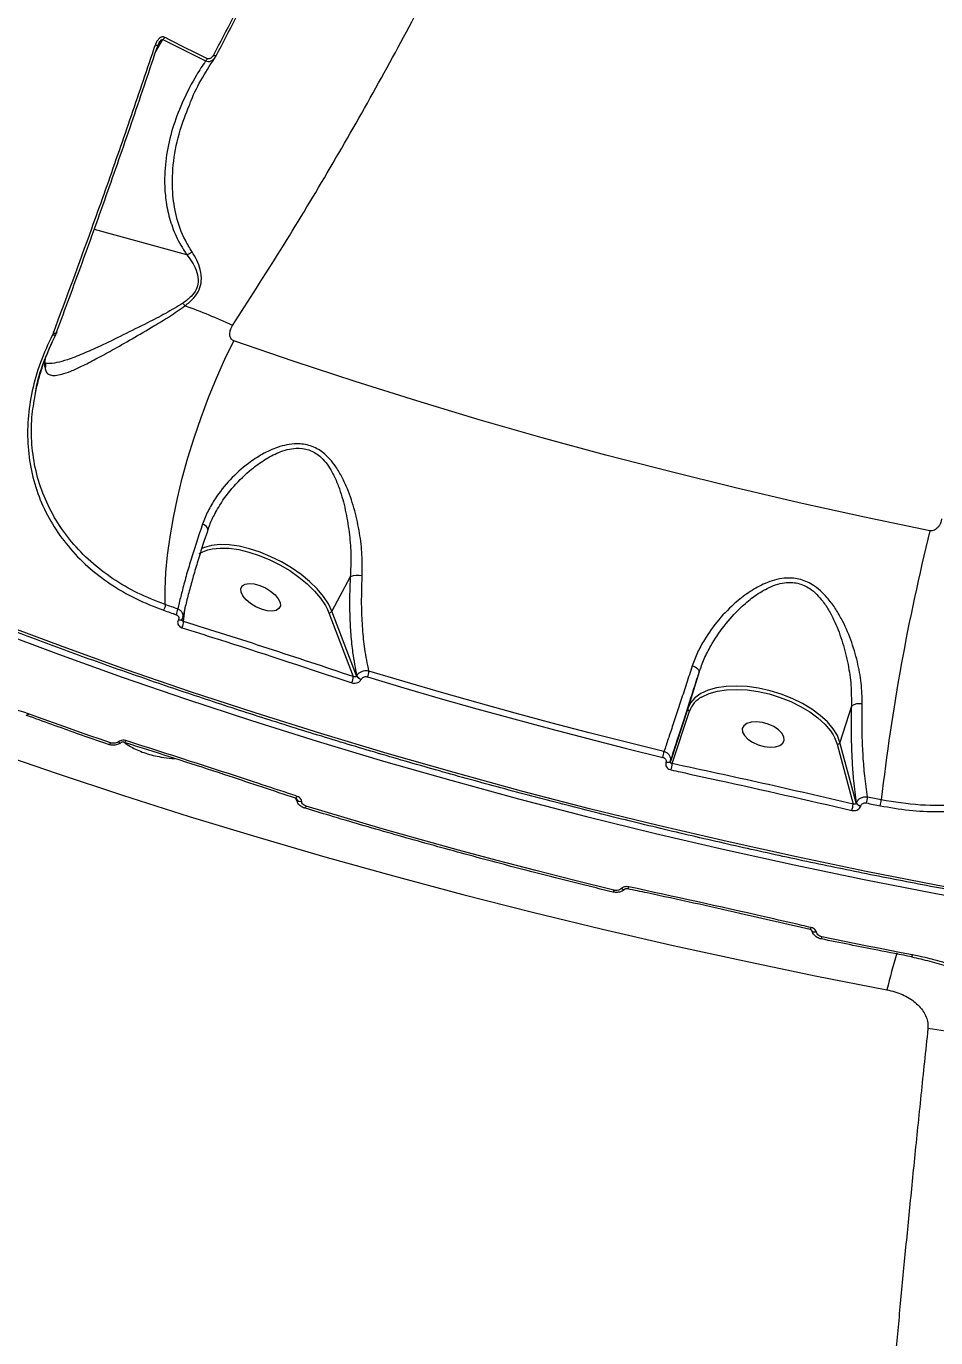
# Model space of a CAD drawing. Header units: millimetres. Extents: x -6901 to 7060, y -7557 to 6158.
# Drawn here: x 3674.2 to 3862.5, y -3925 to -3653.5 of the extents above; entities that cross this region are included whole.
import ezdxf

# ---------------------------------------------------------------- set-up
doc = ezdxf.new("R2010")
doc.units = ezdxf.units.MM
for name, color, linetype in [('DIKOM_ОБЪЕКТ', 7, 'Continuous'), ('DIKOM_РАЗМЕР_ЗОНА', 7, 'Continuous'), ('DIKOM_РАЗМЕР_ОБЪЕКТА', 7, 'Continuous')]:
    doc.layers.add(name, color=color, linetype=linetype)
doc.styles.add('style1', font='arial.ttf', dxfattribs={"width": 0.8})
doc.dimstyles.new('1-50', dxfattribs={"dimtxt": 300, "dimasz": 200, "dimexe": 100, "dimexo": 0, "dimgap": 100, "dimtad": 1, "dimtxsty": 'style1', "dimcen": 200, "dimclrd": 7, "dimclre": 7, "dimclrt": 7, "dimadec": 1, "dimazin": 2, "dimtfac": 1, "dimtmove": 0, "dimatfit": 2, "dimfxl": 0, "dimlwd": 25, "dimlwe": 18, "dimarcsym": 0})

# ---------------------------------------------------------------- blocks, each defined once
blk = doc.blocks.new('*D1')
at = {"layer": 'Defpoints', "color": 0, "transparency": 16777216}
for p in [(-4076.66, -462.32), (4983.51, -3127.59), (4983.51, -6854.07)]:
    blk.add_point(p, dxfattribs=at)
at = {"layer": 'DIKOM_РАЗМЕР_ОБЪЕКТА', "color": 7, "lineweight": 18, "transparency": 16777216}
for p, q in [((-4076.66, -462.32), (-4076.66, -6954.07)), ((4983.51, -3127.59), (4983.51, -6954.07))]:
    blk.add_line(p, q, dxfattribs=at)
at = {"layer": 'DIKOM_РАЗМЕР_ОБЪЕКТА', "color": 7, "lineweight": 25, "transparency": 16777216}
blk.add_line((-3876.66, -6854.07), (4783.51, -6854.07), dxfattribs=at)
at = {"layer": 'DIKOM_РАЗМЕР_ОБЪЕКТА', "color": 7, "transparency": 16777216}
for points in [[(-3876.66, -6820.74), (-3876.66, -6887.4), (-4076.66, -6854.07)], [(4783.51, -6820.74), (4783.51, -6887.4), (4983.51, -6854.07)]]:
    blk.add_solid(points, dxfattribs=at)
at = {"layer": 'DIKOM_РАЗМЕР_ОБЪЕКТА', "color": 7, "transparency": 16777216, "insert": (453.43, -6600.9), "char_height": 300, "attachment_point": 5, "style": 'style1'}
blk.add_mtext('9050', dxfattribs=at)
blk = doc.blocks.new('*D2')
at = {"layer": 'Defpoints', "color": 0, "transparency": 16777216}
for p in [(-1102.73, 4151.17), (-5819.23, -4492.42), (4721.24, -4492.42)]:
    blk.add_point(p, dxfattribs=at)
at = {"layer": 'DIKOM_РАЗМЕР_ОБЪЕКТА', "color": 7, "lineweight": 18, "transparency": 16777216}
for p, q in [((-1102.73, 4151.17), (-5919.23, 4151.17)), ((4721.24, -4492.42), (-5919.23, -4492.42))]:
    blk.add_line(p, q, dxfattribs=at)
at = {"layer": 'DIKOM_РАЗМЕР_ОБЪЕКТА', "color": 7, "lineweight": 25, "transparency": 16777216}
blk.add_line((-5819.23, 3951.17), (-5819.23, -4292.42), dxfattribs=at)
at = {"layer": 'DIKOM_РАЗМЕР_ОБЪЕКТА', "color": 7, "transparency": 16777216}
for points in [[(-5852.56, 3951.17), (-5785.89, 3951.17), (-5819.23, 4151.17)], [(-5852.56, -4292.42), (-5785.89, -4292.42), (-5819.23, -4492.42)]]:
    blk.add_solid(points, dxfattribs=at)
at = {"layer": 'DIKOM_РАЗМЕР_ОБЪЕКТА', "color": 7, "transparency": 16777216, "insert": (-6072.4, -170.63), "char_height": 300, "attachment_point": 5, "rotation": 90, "style": 'style1'}
blk.add_mtext('8650', dxfattribs=at)
blk = doc.blocks.new('*D3')
at = {"layer": 'Defpoints', "color": 0, "transparency": 16777216}
for p in [(-1553.27, 6158.28), (-6450.85, -6312.94), (5659.92, -6312.94)]:
    blk.add_point(p, dxfattribs=at)
at = {"layer": 'DIKOM_РАЗМЕР_ЗОНА', "color": 7, "lineweight": 18, "transparency": 16777216}
for p, q in [((-1553.27, 6158.28), (-6550.85, 6158.28)), ((5659.92, -6312.94), (-6550.85, -6312.94))]:
    blk.add_line(p, q, dxfattribs=at)
at = {"layer": 'DIKOM_РАЗМЕР_ЗОНА', "color": 7, "lineweight": 25, "transparency": 16777216}
blk.add_line((-6450.85, 5958.28), (-6450.85, -6112.94), dxfattribs=at)
at = {"layer": 'DIKOM_РАЗМЕР_ЗОНА', "color": 7, "transparency": 16777216}
for points in [[(-6484.18, 5958.28), (-6417.52, 5958.28), (-6450.85, 6158.28)], [(-6484.18, -6112.94), (-6417.52, -6112.94), (-6450.85, -6312.94)]]:
    blk.add_solid(points, dxfattribs=at)
at = {"layer": 'DIKOM_РАЗМЕР_ЗОНА', "color": 7, "transparency": 16777216, "insert": (-6704.02, -77.33), "char_height": 300, "attachment_point": 5, "rotation": 90, "style": 'style1'}
blk.add_mtext('12500', dxfattribs=at)
blk = doc.blocks.new('*D4')
at = {"layer": 'Defpoints', "color": 0, "transparency": 16777216}
for p in [(-5588.2, -1083.32), (7059.54, -2218.88), (7059.54, -7457.08)]:
    blk.add_point(p, dxfattribs=at)
at = {"layer": 'DIKOM_РАЗМЕР_ЗОНА', "color": 7, "lineweight": 18, "transparency": 16777216}
for p, q in [((-5588.2, -1083.32), (-5588.2, -7557.08)), ((7059.54, -2218.88), (7059.54, -7557.08))]:
    blk.add_line(p, q, dxfattribs=at)
at = {"layer": 'DIKOM_РАЗМЕР_ЗОНА', "color": 7, "lineweight": 25, "transparency": 16777216}
blk.add_line((-5388.2, -7457.08), (6859.54, -7457.08), dxfattribs=at)
at = {"layer": 'DIKOM_РАЗМЕР_ЗОНА', "color": 7, "transparency": 16777216}
for points in [[(-5388.2, -7423.74), (-5388.2, -7490.41), (-5588.2, -7457.08)], [(6859.54, -7423.74), (6859.54, -7490.41), (7059.54, -7457.08)]]:
    blk.add_solid(points, dxfattribs=at)
at = {"layer": 'DIKOM_РАЗМЕР_ЗОНА', "color": 7, "transparency": 16777216, "insert": (735.67, -7203.9), "char_height": 300, "attachment_point": 5, "style": 'style1'}
blk.add_mtext('12650', dxfattribs=at)

msp = doc.modelspace()

# ---------------------------------------------------------------- linework, layer by layer
at = {"layer": 'DIKOM_ОБЪЕКТ', "color": 7, "linetype": 'Continuous', "lineweight": 15}
for p, q in [((3701.032, -3658.656), (3702.478, -3656.222)), ((3702.478, -3656.222), (3711.309, -3660.647)), ((3713.315, -3659.89), (3713.515, -3659.552)), ((3688.275, -3695.476), (3707.403, -3700.694)), ((3679.748, -3717.058), (3679.617, -3717.365)), ((3679.763, -3717.016), (3679.748, -3717.058)), ((3678.025, -3723.899), (3678.097, -3724.348)), ((3676.07, -3729.437), (3675.977, -3729.888)), ((3676.055, -3729.825), (3676.113, -3729.42)), ((3713.254, -3754.408), (3713.396, -3754.155)), ((3711.789, -3757.683), (3711.795, -3757.66)), ((3741.274, -3767.431), (3737.472, -3774.571)), ((3706.734, -3776.656), (3707.114, -3773.688)), ((3705.689, -3776.328), (3705.678, -3776.35)), ((3706.618, -3775.797), (3706.441, -3776.243)), ((3736.536, -3774.18), (3736.826, -3774.857)), ((3736.826, -3774.857), (3741.888, -3788.083)), ((3742.586, -3787.932), (3737.472, -3774.571)), ((3813.502, -3787.135), (3811.15, -3794.672)), ((3742.597, -3787.911), (3742.586, -3787.932)), ((3743.55, -3788.66), (3743.561, -3788.639)), ((3811.15, -3794.672), (3807.534, -3805.651)), ((3807.921, -3806.097), (3811.5, -3795.229)), ((3844.991, -3794.182), (3842.639, -3801.718)), ((3694.471, -3801.707), (3694.461, -3801.704)), ((3842.035, -3802.062), (3845.365, -3814.476)), ((3846.003, -3814.258), (3842.639, -3801.718)), ((3806.611, -3805.839), (3806.604, -3805.862)), ((3807.534, -3805.651), (3807.541, -3805.628)), ((3730.204, -3813.794), (3729.93, -3813.206)), ((3729.941, -3813.253), (3729.93, -3813.25)), ((3730.137, -3813.403), (3730.19, -3813.524)), ((3730.323, -3814.053), (3730.202, -3813.783)), ((3846.01, -3814.236), (3846.003, -3814.258)), ((3846.944, -3814.888), (3846.95, -3814.866))]:
    msp.add_line(p, q, dxfattribs=at)
at = {"layer": 'DIKOM_ОБЪЕКТ', "color": 7, "linetype": 'Continuous', "lineweight": 15, "flags": 128}
for points in [[(3701.501, -3657.345), (3701.485, -3657.372), (3701.438, -3657.4), (3701.366, -3657.416), (3701.269, -3657.421), (3701.151, -3657.415), (3701.016, -3657.398), (3700.867, -3657.369)], [(3713.515, -3659.552), (3713.509, -3659.576), (3713.48, -3659.59), (3713.431, -3659.591), (3713.362, -3659.581), (3713.276, -3659.558), (3713.173, -3659.525), (3713.057, -3659.48), (3712.93, -3659.427)], [(3680.464, -3716.928), (3680.443, -3716.967), (3680.385, -3717.02), (3680.3, -3717.058), (3680.19, -3717.082), (3680.058, -3717.09), (3679.909, -3717.082), (3679.748, -3717.058)], [(3680.473, -3716.902), (3680.45, -3716.942), (3680.392, -3716.992), (3680.308, -3717.027), (3680.199, -3717.048), (3680.069, -3717.053), (3679.922, -3717.042), (3679.763, -3717.016)], [(3680.478, -3716.809), (3680.479, -3716.881), (3680.473, -3716.902)], [(3702.976, -3773.185), (3702.961, -3769.983), (3703.124, -3766.555), (3703.464, -3762.928), (3703.976, -3759.13), (3704.658, -3755.19), (3705.505, -3751.14), (3706.509, -3747.01), (3707.663, -3742.833), (3708.957, -3738.641), (3710.383, -3734.468), (3711.928, -3730.345), (3713.581, -3726.304), (3715.328, -3722.378), (3717.157, -3718.596)], [(3861.262, -3757.909), (3847.679, -3755.078), (3834.168, -3752.092), (3820.735, -3748.954), (3807.391, -3745.664), (3794.143, -3742.225), (3781, -3738.64), (3767.971, -3734.91), (3755.064, -3731.038), (3742.287, -3727.026), (3729.649, -3722.878), (3717.157, -3718.596)], [(3711.795, -3757.66), (3711.801, -3757.542), (3711.754, -3757.377), (3711.646, -3757.2), (3711.482, -3757.019), (3711.266, -3756.84), (3711.005, -3756.667), (3710.709, -3756.507)], [(3900.381, -3837.813), (3891.712, -3836.419), (3877.108, -3833.927), (3862.55, -3831.264), (3848.049, -3828.43), (3833.613, -3825.429), (3819.253, -3822.261), (3804.977, -3818.93), (3790.795, -3815.436), (3776.717, -3811.783), (3762.751, -3807.973), (3748.907, -3804.009), (3735.193, -3799.892), (3721.62, -3795.626), (3708.194, -3791.213), (3694.927, -3786.657), (3681.825, -3781.96), (3668.898, -3777.126), (3656.154, -3772.157), (3643.602, -3767.057), (3631.25, -3761.828)], [(3710.02, -3762.631), (3711.219, -3762.034), (3711.794, -3761.847)], [(3737.472, -3774.571), (3736.748, -3773.06), (3735.721, -3771.511), (3734.415, -3769.956), (3732.857, -3768.431), (3731.082, -3766.969), (3729.128, -3765.601), (3727.038, -3764.357), (3724.858, -3763.266), (3722.636, -3762.35), (3720.419, -3761.629), (3718.258, -3761.121), (3716.198, -3760.834), (3714.286, -3760.777), (3712.562, -3760.949), (3711.065, -3761.348), (3710.437, -3761.617)], [(3711.794, -3761.847), (3712.671, -3761.648), (3714.342, -3761.48), (3716.197, -3761.536), (3718.194, -3761.814), (3720.29, -3762.307), (3722.439, -3763.006), (3724.594, -3763.894), (3726.708, -3764.953), (3728.734, -3766.158), (3730.629, -3767.485), (3732.351, -3768.903), (3733.862, -3770.382), (3735.128, -3771.889), (3736.124, -3773.392), (3736.536, -3774.18)], [(3630.164, -3763.274), (3642.554, -3768.517), (3655.144, -3773.633), (3667.926, -3778.617), (3680.892, -3783.466), (3694.033, -3788.177), (3707.341, -3792.747), (3720.807, -3797.173), (3734.421, -3801.452), (3748.176, -3805.581), (3762.062, -3809.558), (3776.07, -3813.379), (3790.191, -3817.043), (3804.416, -3820.547), (3818.734, -3823.889), (3833.138, -3827.066), (3847.617, -3830.076), (3862.162, -3832.918), (3876.764, -3835.59), (3891.412, -3838.089), (3900.166, -3839.497)], [(3722.897, -3774.157), (3721.734, -3773.648), (3720.651, -3772.98), (3719.735, -3772.206), (3719.06, -3771.39), (3718.681, -3770.597), (3718.629, -3769.892), (3718.907, -3769.332), (3719.494, -3768.961), (3720.342, -3768.811), (3721.382, -3768.893), (3722.53, -3769.201), (3723.692, -3769.71), (3724.776, -3770.378), (3725.692, -3771.152), (3726.367, -3771.968), (3726.745, -3772.761), (3726.798, -3773.466), (3726.519, -3774.026), (3725.932, -3774.397), (3725.084, -3774.547), (3724.044, -3774.464), (3722.897, -3774.157)], [(3705.568, -3774.089), (3705.244, -3773.976), (3704.92, -3773.863), (3704.595, -3773.75), (3704.271, -3773.637), (3703.947, -3773.524), (3703.623, -3773.411), (3703.3, -3773.298), (3702.976, -3773.185)], [(3702.643, -3774.37), (3702.966, -3774.483), (3703.291, -3774.597), (3703.615, -3774.71), (3703.939, -3774.823), (3704.263, -3774.936), (3704.588, -3775.049), (3704.912, -3775.162), (3705.237, -3775.275)], [(3706.448, -3776.268), (3706.447, -3776.269), (3706.399, -3776.332), (3706.325, -3776.38), (3706.228, -3776.41), (3706.111, -3776.422), (3705.978, -3776.416), (3705.832, -3776.392), (3705.678, -3776.35)], [(3706.457, -3776.25), (3706.41, -3776.311), (3706.336, -3776.358), (3706.239, -3776.388), (3706.122, -3776.401), (3705.989, -3776.394), (3705.843, -3776.37), (3705.689, -3776.328)], [(3706.481, -3776.171), (3706.458, -3776.248), (3706.457, -3776.25)], [(3806.209, -3803.611), (3798.454, -3801.697), (3790.729, -3799.734), (3783.038, -3797.722), (3775.38, -3795.662), (3767.759, -3793.554), (3760.175, -3791.398), (3752.63, -3789.196), (3745.126, -3786.947)], [(3813.502, -3787.135), (3813.511, -3786.994), (3813.457, -3786.838), (3813.343, -3786.671), (3813.173, -3786.501), (3812.951, -3786.331), (3812.686, -3786.167), (3812.385, -3786.016), (3812.058, -3785.881)], [(3744.823, -3788.142), (3752.333, -3790.392), (3759.883, -3792.596), (3767.472, -3794.753), (3775.099, -3796.863), (3782.762, -3798.925), (3790.459, -3800.938), (3798.189, -3802.903), (3805.95, -3804.818)], [(3842.639, -3801.718), (3842.095, -3800.31), (3841.218, -3798.889), (3840.028, -3797.484), (3838.55, -3796.127), (3836.817, -3794.847), (3834.866, -3793.672), (3832.74, -3792.628), (3830.487, -3791.738), (3828.154, -3791.02), (3825.794, -3790.492), (3823.457, -3790.165), (3821.195, -3790.044), (3819.057, -3790.134), (3817.091, -3790.433), (3815.339, -3790.933), (3813.839, -3791.624), (3812.624, -3792.491), (3811.721, -3793.514), (3811.15, -3794.672)], [(3814.001, -3792.336), (3814.107, -3792.274), (3815.561, -3791.604), (3817.261, -3791.119), (3819.167, -3790.829), (3821.24, -3790.742), (3823.434, -3790.859), (3825.7, -3791.176), (3827.989, -3791.689), (3830.25, -3792.384), (3832.436, -3793.247), (3834.497, -3794.26), (3836.389, -3795.399), (3838.069, -3796.64), (3839.503, -3797.956), (3840.657, -3799.319), (3841.221, -3800.173)], [(3674.656, -3795.776), (3674.566, -3795.904), (3674.475, -3796.004), (3674.387, -3796.074), (3674.306, -3796.112), (3674.234, -3796.115), (3674.219, -3796.11)], [(3691.661, -3801.814), (3689.52, -3801.072), (3687.384, -3800.326), (3685.252, -3799.577), (3683.124, -3798.824), (3681.001, -3798.067), (3678.881, -3797.307), (3676.767, -3796.543), (3674.656, -3795.776)], [(3826.935, -3802.539), (3828.153, -3802.68), (3829.257, -3802.609), (3830.159, -3802.331), (3830.784, -3801.869), (3831.083, -3801.261), (3831.031, -3800.556), (3830.632, -3799.811), (3829.919, -3799.086), (3828.949, -3798.44), (3827.801, -3797.926), (3826.569, -3797.584), (3825.351, -3797.443), (3824.246, -3797.515), (3823.345, -3797.793), (3822.72, -3798.254), (3822.421, -3798.862), (3822.473, -3799.567), (3822.872, -3800.313), (3823.585, -3801.037), (3824.555, -3801.683), (3825.703, -3802.198), (3826.935, -3802.539)], [(3653.471, -3798.659), (3666.865, -3803.451), (3680.414, -3808.111), (3694.111, -3812.637), (3707.949, -3817.026), (3721.919, -3821.276), (3736.014, -3825.385), (3750.226, -3829.35), (3764.548, -3833.17), (3778.972, -3836.841), (3793.489, -3840.362), (3808.093, -3843.732), (3822.773, -3846.948), (3837.524, -3850.008), (3852.336, -3852.912)], [(3841.221, -3800.173), (3841.507, -3800.697), (3842.035, -3802.062)], [(3691.661, -3801.814), (3691.575, -3801.944), (3691.49, -3802.046), (3691.408, -3802.118), (3691.332, -3802.157), (3691.265, -3802.162), (3691.251, -3802.158)], [(3693.275, -3801.589), (3693.386, -3801.684), (3693.49, -3801.757), (3693.586, -3801.805), (3693.668, -3801.827), (3693.736, -3801.822), (3693.767, -3801.808)], [(3694.847, -3801.349), (3694.767, -3801.481), (3694.687, -3801.586), (3694.609, -3801.66), (3694.537, -3801.701), (3694.474, -3801.708), (3694.471, -3801.707)], [(3807.534, -3805.651), (3807.494, -3805.726), (3807.425, -3805.791), (3807.332, -3805.842), (3807.216, -3805.878), (3807.081, -3805.899), (3806.931, -3805.903), (3806.77, -3805.891), (3806.604, -3805.862)], [(3807.541, -3805.628), (3807.501, -3805.704), (3807.432, -3805.768), (3807.339, -3805.82), (3807.223, -3805.856), (3807.088, -3805.877), (3806.938, -3805.881), (3806.777, -3805.868), (3806.611, -3805.839)], [(3730.305, -3812.891), (3730.225, -3813.023), (3730.146, -3813.129), (3730.071, -3813.204), (3730.003, -3813.246), (3729.944, -3813.254), (3729.941, -3813.253)], [(3730.081, -3813.277), (3730.119, -3813.54), (3730.202, -3813.783)], [(3848.115, -3814.253), (3848.469, -3814.326), (3848.824, -3814.398), (3849.179, -3814.471), (3849.534, -3814.543), (3849.889, -3814.615), (3850.244, -3814.687), (3850.6, -3814.759), (3850.955, -3814.831)], [(3851.181, -3813.617), (3850.827, -3813.545), (3850.472, -3813.473), (3850.117, -3813.401), (3849.762, -3813.329), (3849.407, -3813.257), (3849.053, -3813.184), (3848.698, -3813.112), (3848.343, -3813.039)], [(3732.151, -3814.937), (3732.078, -3815.07), (3732.005, -3815.177), (3731.936, -3815.253), (3731.873, -3815.296), (3731.818, -3815.305), (3731.811, -3815.303)], [(3795.831, -3832.31), (3787.747, -3830.312), (3779.695, -3828.264), (3771.677, -3826.166), (3763.695, -3824.018), (3755.749, -3821.821), (3747.842, -3819.574), (3739.976, -3817.28), (3732.151, -3814.937)], [(3795.831, -3832.31), (3795.777, -3832.448), (3795.724, -3832.56), (3795.675, -3832.642), (3795.632, -3832.691), (3795.596, -3832.704), (3795.593, -3832.704)], [(3797.394, -3831.965), (3797.518, -3832.05), (3797.639, -3832.115), (3797.752, -3832.161), (3797.855, -3832.184), (3797.945, -3832.185), (3798.019, -3832.163), (3798.063, -3832.132)], [(3798.704, -3832.012), (3798.702, -3832.012), (3798.699, -3832.011)], [(3836.481, -3840.448), (3836.48, -3840.448), (3836.478, -3840.448)], [(3837.77, -3841.009), (3837.596, -3841.026), (3837.429, -3841.024), (3837.273, -3841.004), (3837.135, -3840.966), (3837.017, -3840.911), (3836.925, -3840.841), (3836.861, -3840.758), (3836.827, -3840.665)], [(3857.659, -3845.701), (3855.31, -3845.252), (3852.963, -3844.798), (3850.617, -3844.34), (3848.272, -3843.878), (3845.929, -3843.411), (3843.588, -3842.94), (3841.248, -3842.465), (3838.91, -3841.986)]]:
    msp.add_lwpolyline(points, dxfattribs=at)
at = {"layer": 'DIKOM_ОБЪЕКТ', "color": 7, "linetype": 'Continuous', "lineweight": 15}
for centre, radius, start, end in [((3701.449, -3654.943), 1.642, 308.80626, 330.18093), ((3710.225, -3659.376), 1.67, 310.47073, 331.2646), ((3796.92, -3643.402), 112.667, 216.7307, 217.09951), ((3669.045, -3817.889), 113.105, 64.96027, 70.36165), ((3676.344, -3723.274), 1.793, 339.62089, 7.61352), ((4286.918, -3863.695), 438.605, 166.04329, 173.44384), ((3742.819, -3771.437), 4.294, 77.61632, 111.08662), ((3703.005, -3774.011), 2.565, 330.49814, 358.26951), ((3704.262, -3776.791), 2.476, 331.56427, 3.1195), ((3736.948, -3774.261), 0.609, 258.40156, 329.30349), ((3741.946, -3786.776), 3.185, 334.61159, 356.92891), ((3739.185, -3788.095), 2.703, 331.48886, 0.26603), ((3743.99, -3787.075), 1.645, 211.39913, 254.49481), ((3744.001, -3787.053), 1.645, 211.40438, 254.48956), ((3816.582, -3797.095), 5.414, 118.4728, 159.84149), ((3811.609, -3794.772), 0.47, 167.63669, 256.57651), ((3846.68, -3796.93), 3.226, 79.97843, 121.56282), ((3801.171, -3803.161), 5.058, 340.87273, 354.89293), ((3842.121, -3801.51), 0.558, 261.10699, 338.19273), ((3802.763, -3805.877), 5.162, 342.53911, 357.55753), ((3731.008, -3812.894), 1.032, 217.58332, 280.9611), ((3838.936, -3813.858), 6.459, 342.53344, 354.51282), ((3847.108, -3813.627), 1.272, 209.76022, 262.5918), ((3847.114, -3813.605), 1.271, 209.73694, 262.61508), ((3839.876, -3812.072), 8.522, 345.17221, 353.48524), ((3842.334, -3812.593), 8.906, 345.4466, 353.39968), ((3798.253, -3831.527), 0.662, 312.86013, 352.98737), ((3835.906, -3839.926), 0.777, 317.75866, 351.52162), ((3838.175, -3841.921), 0.738, 320.03573, 354.97104), ((3999.85, -3889.683), 152.028, 163.05486, 166.00311), ((3856.563, -3845.565), 1.105, 330.0379, 352.89497), ((3854.122, -3918.991), 58.422, 68.85425, 83.40706)]:
    msp.add_arc(centre, radius, start, end, dxfattribs=at)
for points, knots in [([(3716.917, -3715.414), (3720.24, -3710.244), (3726.886, -3699.903), (3736.575, -3683.811), (3746.031, -3667.322), (3755.53, -3649.84), (3764.98, -3631.426), (3774.3, -3612.101), (3783.238, -3592.337), (3791.737, -3572.184), (3799.753, -3551.702), (3807.023, -3531.556), (3813.555, -3511.817), (3819.372, -3492.539), (3824.635, -3473.19), (3829.297, -3453.835), (3833.325, -3434.542), (3836.698, -3415.328), (3839.369, -3396.277), (3841.314, -3377.376), (3842.479, -3358.926), (3842.847, -3341.362), (3842.467, -3324.789), (3841.403, -3309.21), (3839.64, -3294.177), (3837.159, -3279.766), (3833.957, -3266.041), (3830.133, -3253.379), (3825.736, -3241.777), (3820.818, -3231.22), (3815.291, -3221.438), (3809.095, -3212.604), (3804.219, -3206.538), (3801.269, -3203.768), (3800.77, -3203.299)], [0, 0, 0, 0, 0.02906, 0.0581197, 0.0874691, 0.1168182, 0.149263, 0.1817327, 0.214177, 0.2475781, 0.2810064, 0.3144066, 0.3458309, 0.3772784, 0.4087021, 0.4410328, 0.4733895, 0.5057198, 0.5392198, 0.5727198, 0.6067006, 0.6406819, 0.6725974, 0.7045382, 0.7364541, 0.7693002, 0.8021729, 0.8350193, 0.8663578, 0.897719, 0.9290577, 0.9612415, 0.9934497, 1, 1, 1, 1]), ([(3743.459, -3596.377), (3741.079, -3601.715), (3736.319, -3612.392), (3728.801, -3628.24), (3721.037, -3643.961), (3715.632, -3654.272), (3712.93, -3659.427)], [0, 0, 0, 0, 0.2491203, 0.498243, 0.7491215, 1, 1, 1, 1]), ([(3713.515, -3659.552), (3716.195, -3654.441), (3721.554, -3644.219), (3729.293, -3628.563), (3736.821, -3612.706), (3741.609, -3601.971), (3744.003, -3596.604)], [0, 0, 0, 0, 0.2491219, 0.4982444, 0.749122, 1, 1, 1, 1]), ([(3702.873, -3655.759), (3702.782, -3655.723), (3702.597, -3655.651), (3702.285, -3655.678), (3701.939, -3655.817), (3701.522, -3656.15), (3701.129, -3656.694), (3700.953, -3657.149), (3700.867, -3657.369)], [0, 0, 0, 0, 0.1098696, 0.2200508, 0.3257496, 0.4925493, 0.7537514, 1, 1, 1, 1]), ([(3701.743, -3656.824), (3701.726, -3656.849), (3701.613, -3657.012), (3701.561, -3657.196), (3701.517, -3657.352)], [0, 0, 0, 0, 0.1571084, 1, 1, 1, 1]), ([(3701.739, -3656.824), (3701.814, -3656.702), (3701.932, -3656.509), (3702.123, -3656.296), (3702.256, -3656.201), (3702.334, -3656.173), (3702.372, -3656.169), (3702.407, -3656.174), (3702.444, -3656.187), (3702.465, -3656.209), (3702.478, -3656.222)], [0, 0, 0, 0, 0.4265199, 0.6790643, 0.8006976, 0.8428348, 0.8853194, 0.8972669, 0.9390005, 1, 1, 1, 1]), ([(3711.69, -3660.179), (3711.147, -3659.913), (3708.432, -3658.581), (3705.497, -3657.105), (3703.118, -3655.885), (3702.873, -3655.759)], [0, 0, 0, 0, 0.1831689, 0.9158907, 1, 1, 1, 1]), ([(3700.867, -3657.369), (3700.662, -3657.982), (3699.637, -3661.049), (3696.957, -3668.994), (3692.784, -3681.1), (3686.799, -3698.029), (3682.419, -3709.849), (3679.763, -3717.016)], [0, 0, 0, 0, 0.0299896, 0.1499527, 0.39007, 0.63019, 1, 1, 1, 1]), ([(3680.478, -3716.809), (3682.263, -3712), (3685.833, -3702.383), (3691.119, -3687.602), (3696.353, -3672.593), (3699.78, -3662.389), (3701.494, -3657.288)], [0, 0, 0, 0, 0.2492703, 0.4985403, 0.7492714, 1, 1, 1, 1]), ([(3707.931, -3669.914), (3708.064, -3669.543), (3708.771, -3667.565), (3710.618, -3664.094), (3712.55, -3661.066), (3713.515, -3659.552)], [0, 0, 0, 0, 0.103325, 0.5516568, 1, 1, 1, 1]), ([(3711.309, -3660.647), (3711.484, -3660.694), (3711.834, -3660.79), (3712.382, -3660.684), (3712.881, -3660.397), (3713.19, -3660.103), (3713.307, -3659.904), (3713.315, -3659.89)], [0, 0, 0, 0, 0.2354744, 0.4708245, 0.7110143, 0.9793696, 1, 1, 1, 1]), ([(3712.93, -3659.427), (3712.841, -3659.574), (3712.684, -3659.833), (3712.382, -3660.099), (3712.114, -3660.221), (3711.881, -3660.249), (3711.753, -3660.202), (3711.69, -3660.179)], [0, 0, 0, 0, 0.31963, 0.561857, 0.7279044, 0.8640027, 1, 1, 1, 1]), ([(3711.309, -3660.647), (3710.678, -3661.615), (3708.966, -3664.245), (3706.657, -3668.676), (3704.585, -3673.96), (3703.244, -3679.374), (3702.777, -3684.085), (3702.904, -3688.229), (3703.422, -3691.788), (3704.538, -3695.535), (3705.947, -3698.513), (3707.074, -3700.202), (3707.403, -3700.694)], [0, 0, 0, 0, 0.0783355, 0.2125922, 0.3472668, 0.4817943, 0.6158492, 0.6916672, 0.7820721, 0.8726196, 0.962814, 1, 1, 1, 1]), ([(3708.526, -3700.162), (3708.042, -3699.369), (3706.582, -3696.974), (3705.141, -3692.822), (3704.315, -3687.313), (3704.556, -3681.335), (3705.767, -3675.345), (3707.259, -3671.6), (3707.931, -3669.914)], [0, 0, 0, 0, 0.0802997, 0.242656, 0.405269, 0.6157195, 0.8269112, 1, 1, 1, 1]), ([(3707.058, -3711.363), (3707.707, -3710.824), (3708.889, -3709.845), (3710.081, -3708.019), (3710.597, -3705.946), (3710.312, -3703.846), (3709.544, -3701.844), (3708.867, -3700.726), (3708.526, -3700.162)], [0, 0, 0, 0, 0.1672687, 0.3043127, 0.4416681, 0.6370314, 0.8167236, 1, 1, 1, 1]), ([(3707.412, -3700.695), (3707.607, -3700.64), (3707.964, -3700.539), (3708.331, -3700.313), (3708.498, -3700.184), (3708.526, -3700.162)], [0, 0, 0, 0, 0.4994501, 0.9155739, 1, 1, 1, 1]), ([(3707.412, -3700.695), (3707.413, -3700.696), (3707.498, -3700.805), (3707.968, -3701.409), (3708.761, -3702.576), (3709.582, -3704.36), (3709.915, -3706.22), (3709.458, -3708.009), (3708.322, -3709.559), (3707.229, -3710.346), (3706.622, -3710.783)], [0, 0, 0, 0, 0.0002706, 0.0414559, 0.2243043, 0.4065715, 0.5849883, 0.7124863, 0.8404547, 1, 1, 1, 1]), ([(3707.403, -3700.694), (3707.405, -3700.695), (3707.407, -3700.695), (3707.41, -3700.695), (3707.412, -3700.695), (3707.412, -3700.695)], [0, 0, 0, 0, 0.4558731, 0.8299043, 1, 1, 1, 1]), ([(3678.097, -3724.348), (3678.199, -3724.651), (3678.407, -3725.265), (3679.14, -3725.693), (3680.173, -3725.79), (3681.583, -3725.529), (3683.396, -3724.897), (3685.747, -3723.839), (3688.585, -3722.378), (3692.078, -3720.452), (3696.11, -3718.154), (3700.151, -3715.794), (3703.879, -3713.573), (3705.992, -3712.104), (3707.058, -3711.363)], [0, 0, 0, 0, 0.0637977, 0.1293411, 0.1956952, 0.2634264, 0.3422605, 0.4227081, 0.5170787, 0.6134048, 0.7253998, 0.8399985, 0.9193201, 1, 1, 1, 1]), ([(3706.622, -3710.783), (3705.427, -3711.507), (3703.006, -3712.973), (3698.803, -3715.108), (3694.2, -3717.414), (3689.715, -3719.579), (3685.849, -3721.323), (3682.869, -3722.493), (3680.499, -3723.158), (3678.98, -3723.386), (3678.339, -3723.227), (3678.146, -3723.18)], [0, 0, 0, 0, 0.1041079, 0.2107253, 0.3591443, 0.5113782, 0.633967, 0.7595006, 0.8570574, 0.9570025, 1, 1, 1, 1]), ([(3680.501, -3716.815), (3680.473, -3716.905), (3680.415, -3717.088), (3680.312, -3717.256), (3680.259, -3717.341)], [0, 0, 0, 0, 0.4883663, 1, 1, 1, 1]), ([(3680.473, -3716.902), (3680.471, -3716.908), (3680.468, -3716.916), (3680.465, -3716.924), (3680.464, -3716.927)], [0, 0, 0, 0, 0.7147983, 1, 1, 1, 1]), ([(3717.157, -3718.596), (3717.07, -3718.556), (3716.889, -3718.474), (3716.622, -3718.201), (3716.416, -3717.79), (3716.3, -3717.09), (3716.416, -3716.453), (3716.661, -3715.842), (3716.815, -3715.585), (3716.917, -3715.414)], [0, 0, 0, 0, 0.0767703, 0.1605264, 0.3173987, 0.4661513, 0.7624904, 0.8428427, 1, 1, 1, 1]), ([(3679.617, -3717.365), (3678.736, -3719.268), (3676.976, -3723.074), (3675.328, -3728.934), (3674.454, -3734.788), (3674.442, -3740.566), (3675.284, -3746.176), (3676.975, -3751.535), (3679.488, -3756.566), (3682.791, -3761.2), (3686.822, -3765.365), (3691.52, -3768.989), (3696.776, -3772.082), (3700.686, -3773.607), (3702.643, -3774.37)], [0, 0, 0, 0, 0.0836186, 0.1671658, 0.2504179, 0.3338528, 0.4173036, 0.5004882, 0.5837392, 0.6671392, 0.7504573, 0.8333962, 0.9166282, 1, 1, 1, 1]), ([(3680.219, -3717.411), (3679.541, -3718.852), (3678.31, -3721.466), (3677.116, -3725.033), (3676.429, -3727.616), (3676.162, -3728.97), (3676.07, -3729.437)], [0, 0, 0, 0, 0.3621287, 0.6569436, 0.88162, 1, 1, 1, 1]), ([(3676.113, -3729.42), (3676.148, -3729.17), (3676.448, -3727.008), (3677.752, -3722.913), (3679.447, -3719.18), (3680.295, -3717.311)], [0, 0, 0, 0, 0.0613939, 0.5301213, 1, 1, 1, 1]), ([(3680.295, -3717.311), (3680.282, -3717.344), (3680.254, -3717.412), (3680.102, -3717.452), (3679.885, -3717.441), (3679.705, -3717.39), (3679.617, -3717.365)], [0, 0, 0, 0, 0.2437439, 0.5000146, 0.7563711, 1, 1, 1, 1]), ([(3678.194, -3722.02), (3678.133, -3722.289), (3677.974, -3722.987), (3678.006, -3723.551), (3678.025, -3723.899)], [0, 0, 0, 0, 0.3839229, 1, 1, 1, 1]), ([(3678.138, -3723.334), (3678.167, -3723.439), (3678.25, -3723.734), (3678.187, -3724.087), (3678.109, -3724.312), (3678.097, -3724.348)], [0, 0, 0, 0, 0.3152078, 0.8898232, 1, 1, 1, 1]), ([(3678.132, -3723.059), (3678.135, -3723.125), (3678.141, -3723.225), (3678.176, -3723.342), (3678.188, -3723.381)], [0, 0, 0, 0, 0.6572077, 1, 1, 1, 1]), ([(3702.976, -3773.185), (3701.052, -3772.434), (3697.216, -3770.938), (3692.055, -3767.906), (3687.438, -3764.352), (3683.481, -3760.273), (3680.231, -3755.732), (3677.758, -3750.805), (3676.083, -3745.555), (3675.265, -3740.056), (3675.2, -3734.781), (3675.793, -3731.343), (3676.055, -3729.825)], [0, 0, 0, 0, 0.1024289, 0.2042422, 0.3060842, 0.4085131, 0.5101486, 0.6125287, 0.7145079, 0.8163201, 0.9188857, 1, 1, 1, 1]), ([(3743.74, -3767.243), (3743.76, -3765.793), (3743.8, -3762.892), (3743.235, -3758.323), (3742.267, -3753.724), (3740.999, -3749.867), (3739.641, -3746.851), (3738.428, -3744.78), (3737.089, -3743.048), (3735.417, -3741.457), (3733.103, -3740.166), (3730.464, -3739.795), (3728.156, -3740.06), (3725.756, -3740.726), (3723.041, -3741.985), (3719.69, -3744.21), (3716.3, -3747.253), (3713.603, -3750.675), (3711.767, -3753.796), (3711.061, -3755.603), (3710.709, -3756.507)], [0, 0, 0, 0, 0.0727743, 0.145623, 0.2220843, 0.2985167, 0.3409237, 0.3832901, 0.4164815, 0.44961, 0.4986431, 0.5477884, 0.5808444, 0.6139644, 0.671082, 0.7283157, 0.8132009, 0.8980736, 0.9490452, 1, 1, 1, 1]), ([(3713.396, -3754.155), (3713.678, -3753.634), (3714.721, -3751.705), (3717.132, -3748.604), (3720.294, -3745.485), (3723.461, -3743.163), (3725.974, -3741.814), (3728.215, -3741.059), (3730.321, -3740.71), (3732.743, -3740.99), (3734.8, -3742.216), (3736.237, -3743.742), (3737.373, -3745.423), (3738.375, -3747.448), (3739.473, -3750.391), (3740.447, -3754.174), (3741.142, -3758.655), (3741.479, -3763.14), (3741.343, -3765.99), (3741.274, -3767.431)], [0, 0, 0, 0, 0.0339721, 0.1259075, 0.2202565, 0.2812761, 0.3434816, 0.377575, 0.412508, 0.4624222, 0.5122618, 0.5463967, 0.5815262, 0.6267559, 0.6726445, 0.7554476, 0.8400664, 0.9191192, 1, 1, 1, 1]), ([(3713.377, -3754.146), (3713.277, -3754.312), (3712.712, -3755.249), (3712.177, -3756.44), (3711.87, -3757.483), (3711.81, -3757.688)], [0, 0, 0, 0, 0.1470683, 0.8323277, 1, 1, 1, 1]), ([(3710.709, -3756.507), (3710.299, -3757.712), (3709.48, -3760.124), (3708.38, -3763.602), (3707.384, -3766.952), (3706.539, -3770.041), (3705.951, -3772.395), (3705.664, -3773.666), (3705.568, -3774.089)], [0, 0, 0, 0, 0.1827929, 0.3655914, 0.55374, 0.7419001, 0.9141894, 1, 1, 1, 1]), ([(3711.812, -3757.666), (3711.557, -3758.421), (3710.905, -3760.343), (3709.965, -3763.309), (3708.987, -3766.555), (3708.117, -3769.651), (3707.372, -3772.55), (3706.882, -3774.586), (3706.682, -3775.579), (3706.648, -3775.747)], [0, 0, 0, 0, 0.1102217, 0.2804524, 0.4515185, 0.6230364, 0.7944512, 0.9652318, 1, 1, 1, 1]), ([(3863.661, -3755.448), (3863.621, -3755.682), (3863.538, -3756.169), (3863.237, -3756.795), (3862.851, -3757.288), (3862.424, -3757.644), (3861.989, -3757.858), (3861.583, -3757.946), (3861.365, -3757.921), (3861.262, -3757.909)], [0, 0, 0, 0, 0.194401, 0.4037137, 0.5538855, 0.6910168, 0.8350723, 0.9219197, 1, 1, 1, 1]), ([(3900.323, -3838.278), (3895.937, -3837.575), (3887.094, -3836.158), (3873.835, -3833.844), (3860.545, -3831.387), (3847.304, -3828.785), (3834.117, -3826.045), (3820.993, -3823.165), (3807.938, -3820.149), (3794.959, -3816.997), (3782.064, -3813.712), (3769.259, -3810.296), (3756.552, -3806.749), (3743.949, -3803.075), (3731.457, -3799.274), (3719.084, -3795.349), (3706.834, -3791.303), (3694.717, -3787.137), (3682.737, -3782.854), (3670.902, -3778.456), (3659.217, -3773.945), (3647.691, -3769.323), (3638.201, -3765.379), (3632.577, -3762.964), (3630.692, -3762.155)], [0, 0, 0, 0, 0.0458083, 0.0923424, 0.138877, 0.1854115, 0.2319459, 0.2784809, 0.3250161, 0.3715515, 0.4180868, 0.4646226, 0.5111587, 0.5576951, 0.6042323, 0.6507693, 0.6973072, 0.7438458, 0.7903843, 0.8369238, 0.8834641, 0.930005, 0.9765463, 1, 1, 1, 1]), ([(3741.274, -3767.431), (3741.214, -3768.804), (3741.095, -3771.549), (3741.135, -3775.553), (3741.345, -3779.437), (3741.776, -3783.657), (3742.296, -3786.35), (3742.597, -3787.911)], [0, 0, 0, 0, 0.1825613, 0.3651182, 0.553032, 0.7409452, 1, 1, 1, 1]), ([(3745.126, -3786.947), (3744.827, -3785.451), (3744.276, -3782.697), (3743.817, -3778.235), (3743.553, -3773.23), (3743.671, -3769.448), (3743.74, -3767.243)], [0, 0, 0, 0, 0.2580765, 0.4750048, 0.6940729, 1, 1, 1, 1]), ([(3847.241, -3793.754), (3847.209, -3792.316), (3847.144, -3789.439), (3846.293, -3784.952), (3844.96, -3780.463), (3843.319, -3776.731), (3841.631, -3773.843), (3840.172, -3771.881), (3838.609, -3770.269), (3836.716, -3768.825), (3834.19, -3767.736), (3831.434, -3767.592), (3829.086, -3768.056), (3826.682, -3768.926), (3824.003, -3770.414), (3820.735, -3772.917), (3817.451, -3776.233), (3814.849, -3779.859), (3813.078, -3783.109), (3812.398, -3784.957), (3812.058, -3785.881)], [0, 0, 0, 0, 0.0727751, 0.1456229, 0.2220837, 0.2985144, 0.3409257, 0.3832913, 0.4164822, 0.44961, 0.4986431, 0.547789, 0.5808454, 0.6139662, 0.6710828, 0.7283193, 0.8132043, 0.8980758, 0.9490468, 1, 1, 1, 1]), ([(3813.502, -3787.135), (3813.828, -3786.223), (3814.485, -3784.388), (3816.149, -3781.164), (3818.586, -3777.52), (3821.611, -3774.15), (3824.647, -3771.563), (3827.09, -3770.001), (3829.309, -3769.053), (3831.432, -3768.522), (3833.951, -3768.593), (3836.209, -3769.64), (3837.862, -3771.041), (3839.22, -3772.621), (3840.472, -3774.556), (3841.906, -3777.396), (3843.269, -3781.082), (3844.35, -3785.482), (3845.002, -3789.91), (3844.995, -3792.747), (3844.991, -3794.182)], [0, 0, 0, 0, 0.0515542, 0.1037784, 0.1890728, 0.2766037, 0.3332111, 0.3909218, 0.4225517, 0.4549596, 0.5012676, 0.5475048, 0.5791746, 0.6117651, 0.6537254, 0.6962984, 0.773118, 0.8516206, 0.9249635, 1, 1, 1, 1]), ([(3702.976, -3773.185), (3702.973, -3773.27), (3702.969, -3773.442), (3702.897, -3773.761), (3702.787, -3774.088), (3702.691, -3774.276), (3702.643, -3774.37)], [0, 0, 0, 0, 0.2500288, 0.4999748, 0.7500057, 1, 1, 1, 1]), ([(3705.237, -3775.275), (3705.239, -3775.275), (3705.337, -3775.311), (3705.518, -3775.407), (3705.683, -3775.597), (3705.776, -3775.821), (3705.796, -3776.065), (3705.724, -3776.243), (3705.689, -3776.328)], [0, 0, 0, 0, 0.0043557, 0.2198261, 0.4355244, 0.5681904, 0.7937678, 1, 1, 1, 1]), ([(3705.678, -3776.35), (3705.64, -3776.435), (3705.543, -3776.656), (3705.529, -3777.039), (3705.681, -3777.442), (3705.99, -3777.782), (3706.289, -3777.907), (3706.439, -3777.97)], [0, 0, 0, 0, 0.1343009, 0.3469684, 0.5632345, 0.7817063, 1, 1, 1, 1]), ([(3706.625, -3775.74), (3706.63, -3775.725), (3706.698, -3775.534), (3706.635, -3775.214), (3706.454, -3774.776), (3706.127, -3774.378), (3705.755, -3774.186), (3705.568, -3774.089)], [0, 0, 0, 0, 0.0244454, 0.3011443, 0.464632, 0.7305987, 1, 1, 1, 1]), ([(3706.734, -3776.656), (3706.683, -3776.646), (3706.582, -3776.626), (3706.477, -3776.539), (3706.421, -3776.433), (3706.43, -3776.352), (3706.434, -3776.319)], [0, 0, 0, 0, 0.2847065, 0.5603922, 0.8219992, 1, 1, 1, 1]), ([(3706.449, -3776.269), (3706.441, -3776.286), (3706.428, -3776.312), (3706.429, -3776.317), (3706.43, -3776.319)], [0, 0, 0, 0, 0.6482032, 1, 1, 1, 1]), ([(3706.457, -3776.25), (3706.455, -3776.255), (3706.451, -3776.262), (3706.447, -3776.269), (3706.446, -3776.271)], [0, 0, 0, 0, 0.6975175, 1, 1, 1, 1]), ([(3741.888, -3788.083), (3736.023, -3786.129), (3724.29, -3782.221), (3712.586, -3778.511), (3706.734, -3776.656)], [0, 0, 0, 0, 0.4999194, 1, 1, 1, 1]), ([(3706.439, -3777.97), (3707.043, -3778.16), (3710.065, -3779.111), (3721.758, -3782.82), (3732.871, -3786.505), (3741.561, -3789.386)], [0, 0, 0, 0, 0.0517115, 0.258554, 1, 1, 1, 1]), ([(3745.126, -3786.947), (3744.954, -3786.918), (3744.57, -3786.854), (3744.028, -3786.926), (3743.489, -3787.107), (3743.013, -3787.389), (3742.722, -3787.704), (3742.612, -3787.886), (3742.597, -3787.911)], [0, 0, 0, 0, 0.1804933, 0.402915, 0.5309687, 0.7496222, 0.9664105, 1, 1, 1, 1]), ([(3812.058, -3785.881), (3811.658, -3787.108), (3810.858, -3789.562), (3809.703, -3793.086), (3808.589, -3796.467), (3807.56, -3799.571), (3806.775, -3801.925), (3806.35, -3803.19), (3806.209, -3803.611)], [0, 0, 0, 0, 0.1827932, 0.3655952, 0.5537504, 0.7419026, 0.9141908, 1, 1, 1, 1]), ([(3807.541, -3805.628), (3807.983, -3804.27), (3808.735, -3801.955), (3809.931, -3798.252), (3811.051, -3794.778), (3812.24, -3791.079), (3813.081, -3788.45), (3813.502, -3787.135)], [0, 0, 0, 0, 0.2590538, 0.441622, 0.6242017, 0.8120971, 1, 1, 1, 1]), ([(3741.561, -3789.386), (3741.725, -3789.425), (3742.053, -3789.504), (3742.578, -3789.436), (3743.047, -3789.234), (3743.376, -3788.954), (3743.502, -3788.742), (3743.55, -3788.66)], [0, 0, 0, 0, 0.2182799, 0.436748, 0.6530217, 0.8656837, 1, 1, 1, 1]), ([(3742.586, -3787.932), (3742.57, -3787.96), (3742.53, -3788.034), (3742.415, -3788.121), (3742.25, -3788.168), (3742.064, -3788.159), (3741.948, -3788.108), (3741.888, -3788.083)], [0, 0, 0, 0, 0.127628, 0.3308145, 0.5438082, 0.7682102, 1, 1, 1, 1]), ([(3743.561, -3788.639), (3743.568, -3788.625), (3743.621, -3788.525), (3743.763, -3788.353), (3744, -3788.201), (3744.269, -3788.109), (3744.543, -3788.079), (3744.736, -3788.122), (3744.823, -3788.142)], [0, 0, 0, 0, 0.0339566, 0.2521768, 0.4705439, 0.5979066, 0.8192951, 1, 1, 1, 1]), ([(3674.656, -3795.776), (3672.136, -3794.977), (3668.319, -3793.768), (3662.88, -3792.869), (3660.064, -3792.642), (3658.656, -3792.528)], [0, 0, 0, 0, 0.4927599, 0.7463775, 1, 1, 1, 1]), ([(3906.326, -3791.941), (3905.703, -3792.979), (3904.189, -3795.496), (3901.173, -3799.106), (3897.419, -3802.771), (3893.193, -3805.983), (3888.589, -3808.741), (3883.654, -3811.016), (3878.442, -3812.767), (3873.028, -3814.003), (3866.634, -3814.807), (3859.262, -3814.911), (3853.875, -3814.048), (3851.181, -3813.617)], [0, 0, 0, 0, 0.060451, 0.1467333, 0.232741, 0.318728, 0.4049895, 0.4909768, 0.5769521, 0.6632023, 0.7491776, 0.8745884, 1, 1, 1, 1]), ([(3844.991, -3794.182), (3844.965, -3795.545), (3844.914, -3798.271), (3844.974, -3802.22), (3845.141, -3806.028), (3845.452, -3810.141), (3845.805, -3812.733), (3846.01, -3814.236)], [0, 0, 0, 0, 0.1825608, 0.3651172, 0.5530335, 0.7409466, 1, 1, 1, 1]), ([(3848.343, -3813.039), (3848.136, -3811.599), (3847.753, -3808.949), (3847.41, -3804.6), (3847.186, -3799.691), (3847.221, -3795.94), (3847.241, -3793.754)], [0, 0, 0, 0, 0.2580782, 0.4750029, 0.694075, 1, 1, 1, 1]), ([(3850.955, -3814.831), (3852.94, -3815.172), (3856.912, -3815.854), (3862.873, -3816.116), (3868.708, -3815.831), (3874.351, -3814.997), (3879.843, -3813.627), (3885.104, -3811.708), (3890.079, -3809.278), (3894.701, -3806.355), (3898.917, -3802.966), (3902.613, -3799.118), (3904.973, -3796.293), (3905.923, -3794.679), (3905.982, -3794.578)], [0, 0, 0, 0, 0.0944191, 0.1888368, 0.2781756, 0.3678021, 0.4571416, 0.5465543, 0.6362517, 0.725664, 0.8150335, 0.9046899, 0.9940592, 1, 1, 1, 1]), ([(3691.251, -3802.158), (3689.103, -3801.412), (3683.388, -3799.427), (3677.742, -3797.385), (3674.218, -3796.11)], [0, 0, 0, 0, 0.3758611, 1, 1, 1, 1]), ([(3693.759, -3801.797), (3693.708, -3801.837), (3693.435, -3802.051), (3692.804, -3802.267), (3691.974, -3802.36), (3691.479, -3802.201), (3691.264, -3802.131)], [0, 0, 0, 0, 0.0762554, 0.4034034, 0.7407031, 1, 1, 1, 1]), ([(3693.275, -3801.589), (3693.135, -3801.671), (3692.854, -3801.835), (3692.347, -3801.926), (3691.94, -3801.9), (3691.724, -3801.834), (3691.661, -3801.814)], [0, 0, 0, 0, 0.2927517, 0.5851232, 0.8788557, 1, 1, 1, 1]), ([(3694.847, -3801.349), (3694.798, -3801.335), (3694.594, -3801.277), (3694.203, -3801.251), (3693.695, -3801.343), (3693.415, -3801.507), (3693.275, -3801.589)], [0, 0, 0, 0, 0.0964101, 0.3985889, 0.6991068, 1, 1, 1, 1]), ([(3694.46, -3801.708), (3694.435, -3801.699), (3694.364, -3801.675), (3694.204, -3801.665), (3694.022, -3801.69), (3693.866, -3801.744), (3693.8, -3801.788), (3693.77, -3801.808)], [0, 0, 0, 0, 0.1324261, 0.3740008, 0.5999852, 0.8203106, 1, 1, 1, 1]), ([(3729.935, -3813.27), (3725.362, -3811.743), (3714.784, -3808.212), (3702.962, -3804.38), (3695.722, -3802.115), (3694.466, -3801.722)], [0, 0, 0, 0, 0.386347, 0.8935385, 1, 1, 1, 1]), ([(3694.473, -3801.683), (3694.576, -3801.763), (3695.066, -3802.14), (3696.44, -3802.968), (3698.841, -3804.044), (3701.74, -3804.716), (3703.8, -3804.994), (3704.734, -3805.055), (3704.94, -3805.069)], [0, 0, 0, 0, 0.0451639, 0.2147125, 0.4887206, 0.7634552, 0.9477972, 1, 1, 1, 1]), ([(3730.305, -3812.891), (3729.698, -3812.688), (3726.667, -3811.675), (3714.837, -3807.745), (3703.632, -3804.16), (3694.847, -3801.349)], [0, 0, 0, 0, 0.0512238, 0.256126, 1, 1, 1, 1]), ([(3807.541, -3805.628), (3807.574, -3805.463), (3807.641, -3805.117), (3807.498, -3804.649), (3807.22, -3804.223), (3806.818, -3803.852), (3806.413, -3803.692), (3806.209, -3803.611)], [0, 0, 0, 0, 0.2044135, 0.4300909, 0.5633973, 0.78031, 1, 1, 1, 1]), ([(3805.95, -3804.818), (3805.952, -3804.819), (3806.059, -3804.843), (3806.259, -3804.928), (3806.462, -3805.103), (3806.6, -3805.321), (3806.668, -3805.565), (3806.629, -3805.751), (3806.611, -3805.839)], [0, 0, 0, 0, 0.0043447, 0.2198607, 0.4355432, 0.568272, 0.7937581, 1, 1, 1, 1]), ([(3806.604, -3805.862), (3806.583, -3805.951), (3806.529, -3806.182), (3806.59, -3806.569), (3806.822, -3806.962), (3807.199, -3807.277), (3807.525, -3807.376), (3807.687, -3807.426)], [0, 0, 0, 0, 0.1342451, 0.3470175, 0.5632143, 0.781739, 1, 1, 1, 1]), ([(3807.921, -3806.097), (3807.863, -3806.091), (3807.75, -3806.079), (3807.616, -3806), (3807.531, -3805.886), (3807.508, -3805.761), (3807.527, -3805.681), (3807.534, -3805.651)], [0, 0, 0, 0, 0.2317943, 0.456179, 0.6691839, 0.8723009, 1, 1, 1, 1]), ([(3845.365, -3814.476), (3839.126, -3813.032), (3826.645, -3810.145), (3814.163, -3807.446), (3807.921, -3806.097)], [0, 0, 0, 0, 0.4999205, 1, 1, 1, 1]), ([(3807.687, -3807.426), (3808.332, -3807.564), (3811.556, -3808.254), (3824.027, -3810.952), (3835.852, -3813.671), (3845.097, -3815.797)], [0, 0, 0, 0, 0.0517117, 0.2585539, 1, 1, 1, 1]), ([(3730.151, -3813.387), (3730.152, -3813.389), (3730.154, -3813.395), (3730.11, -3813.341), (3730.028, -3813.283), (3729.952, -3813.261), (3729.929, -3813.254)], [0, 0, 0, 0, 0.2039219, 0.5652401, 0.8712296, 1, 1, 1, 1]), ([(3730.145, -3813.39), (3730.162, -3813.426), (3730.184, -3813.47), (3730.189, -3813.515), (3730.19, -3813.524)], [0, 0, 0, 0, 0.8099898, 1, 1, 1, 1]), ([(3730.19, -3813.524), (3730.195, -3813.584), (3730.21, -3813.763), (3730.295, -3813.924), (3730.352, -3814.031)], [0, 0, 0, 0, 0.3358868, 1, 1, 1, 1]), ([(3731.205, -3813.908), (3731.203, -3813.885), (3731.187, -3813.723), (3731.073, -3813.432), (3730.762, -3813.09), (3730.457, -3812.957), (3730.305, -3812.891)], [0, 0, 0, 0, 0.0524375, 0.3650629, 0.682743, 1, 1, 1, 1]), ([(3731.815, -3815.291), (3731.744, -3815.273), (3731.374, -3815.177), (3730.848, -3814.805), (3730.42, -3814.355), (3730.344, -3814.071), (3730.334, -3814.035)], [0, 0, 0, 0, 0.1060052, 0.553813, 0.9419502, 1, 1, 1, 1]), ([(3732.151, -3814.937), (3731.996, -3814.875), (3731.685, -3814.751), (3731.36, -3814.419), (3731.228, -3814.119), (3731.209, -3813.944), (3731.205, -3813.908)], [0, 0, 0, 0, 0.3077162, 0.6159168, 0.919072, 1, 1, 1, 1]), ([(3846.003, -3814.258), (3845.993, -3814.288), (3845.965, -3814.366), (3845.87, -3814.464), (3845.721, -3814.527), (3845.543, -3814.536), (3845.425, -3814.496), (3845.365, -3814.476)], [0, 0, 0, 0, 0.1277517, 0.3308201, 0.5438296, 0.7681904, 1, 1, 1, 1]), ([(3848.343, -3813.039), (3848.163, -3813.025), (3847.761, -3812.994), (3847.231, -3813.115), (3846.728, -3813.345), (3846.312, -3813.673), (3846.089, -3814.016), (3846.02, -3814.21), (3846.01, -3814.236)], [0, 0, 0, 0, 0.1804986, 0.4029066, 0.5310057, 0.7496258, 0.9664038, 1, 1, 1, 1]), ([(3846.95, -3814.866), (3846.955, -3814.851), (3846.988, -3814.746), (3847.097, -3814.56), (3847.304, -3814.386), (3847.556, -3814.269), (3847.822, -3814.214), (3848.024, -3814.241), (3848.115, -3814.253)], [0, 0, 0, 0, 0.0339167, 0.2521747, 0.4705456, 0.5979274, 0.8192596, 1, 1, 1, 1]), ([(3795.593, -3832.704), (3793.289, -3832.138), (3786.606, -3830.499), (3775.608, -3827.683), (3762.635, -3824.215), (3749.762, -3820.614), (3739.501, -3817.623), (3733.542, -3815.825), (3731.81, -3815.303)], [0, 0, 0, 0, 0.1066263, 0.3092149, 0.5118065, 0.714402, 0.9169969, 1, 1, 1, 1]), ([(3845.097, -3815.797), (3845.268, -3815.822), (3845.611, -3815.872), (3846.122, -3815.756), (3846.551, -3815.511), (3846.826, -3815.2), (3846.911, -3814.975), (3846.944, -3814.888)], [0, 0, 0, 0, 0.2182529, 0.4367534, 0.652992, 0.8657582, 1, 1, 1, 1]), ([(3798.047, -3832.125), (3798.001, -3832.172), (3797.765, -3832.409), (3797.178, -3832.674), (3796.367, -3832.839), (3795.841, -3832.732), (3795.599, -3832.683)], [0, 0, 0, 0, 0.0770884, 0.3940705, 0.7218127, 1, 1, 1, 1]), ([(3797.394, -3831.965), (3797.268, -3832.057), (3797.017, -3832.241), (3796.523, -3832.368), (3796.116, -3832.37), (3795.891, -3832.322), (3795.831, -3832.31)], [0, 0, 0, 0, 0.2953819, 0.5903769, 0.8901063, 1, 1, 1, 1]), ([(3798.91, -3831.607), (3798.867, -3831.599), (3798.657, -3831.559), (3798.268, -3831.56), (3797.773, -3831.688), (3797.521, -3831.872), (3797.394, -3831.965)], [0, 0, 0, 0, 0.0810797, 0.3908768, 0.6951349, 1, 1, 1, 1]), ([(3798.698, -3832.016), (3798.666, -3832.008), (3798.573, -3831.986), (3798.402, -3831.992), (3798.228, -3832.033), (3798.108, -3832.094), (3798.076, -3832.124), (3798.063, -3832.136)], [0, 0, 0, 0, 0.1341435, 0.3852282, 0.6232679, 0.8531544, 1, 1, 1, 1]), ([(3836.477, -3840.466), (3831.62, -3839.343), (3820.378, -3836.744), (3807.783, -3833.947), (3800.049, -3832.313), (3798.7, -3832.028)], [0, 0, 0, 0, 0.385772, 0.8928496, 1, 1, 1, 1]), ([(3836.675, -3840.041), (3836.03, -3839.891), (3832.806, -3839.145), (3820.22, -3836.253), (3808.275, -3833.649), (3798.91, -3831.607)], [0, 0, 0, 0, 0.0512253, 0.2561284, 1, 1, 1, 1]), ([(3836.822, -3840.668), (3836.821, -3840.659), (3836.82, -3840.644), (3836.73, -3840.553), (3836.599, -3840.481), (3836.471, -3840.443), (3836.398, -3840.434), (3836.381, -3840.432)], [0, 0, 0, 0, 0.322571, 0.5407524, 0.7501099, 0.9429828, 1, 1, 1, 1]), ([(3837.77, -3841.009), (3837.759, -3840.97), (3837.71, -3840.796), (3837.528, -3840.505), (3837.157, -3840.196), (3836.835, -3840.092), (3836.675, -3840.041)], [0, 0, 0, 0, 0.0856405, 0.3894244, 0.6948836, 1, 1, 1, 1]), ([(3838.744, -3842.383), (3838.675, -3842.372), (3838.306, -3842.312), (3837.711, -3842.005), (3837.138, -3841.422), (3836.83, -3840.893), (3836.827, -3840.583), (3836.826, -3840.527)], [0, 0, 0, 0, 0.0709704, 0.3825874, 0.6652888, 0.9399861, 1, 1, 1, 1]), ([(3838.91, -3841.986), (3838.748, -3841.938), (3838.423, -3841.843), (3838.041, -3841.543), (3837.84, -3841.246), (3837.785, -3841.059), (3837.77, -3841.009)], [0, 0, 0, 0, 0.2969132, 0.5941443, 0.8895695, 1, 1, 1, 1]), ([(3857.519, -3846.117), (3855.161, -3845.664), (3848.888, -3844.461), (3842.64, -3843.189), (3838.741, -3842.395)], [0, 0, 0, 0, 0.3758623, 1, 1, 1, 1]), ([(3873.039, -3851.541), (3872.817, -3851.421), (3871.466, -3850.689), (3868.826, -3849.552), (3865.135, -3848.163), (3861.351, -3847.02), (3858.772, -3846.469), (3857.501, -3846.197)], [0, 0, 0, 0, 0.0469724, 0.2857484, 0.525639, 0.7661571, 1, 1, 1, 1]), ([(3873.483, -3851.135), (3871.007, -3849.983), (3867.256, -3848.237), (3861.866, -3846.598), (3859.062, -3846), (3857.659, -3845.701)], [0, 0, 0, 0, 0.4927643, 0.746386, 1, 1, 1, 1]), ([(3852.336, -3852.912), (3853.441, -3853.199), (3855.626, -3853.768), (3858.331, -3855.482), (3860.209, -3857.623), (3860.893, -3859.562), (3860.843, -3860.654), (3860.83, -3860.956)], [0, 0, 0, 0, 0.2385222, 0.4713392, 0.6968037, 0.9159967, 1, 1, 1, 1]), ([(3860.83, -3860.956), (3860.345, -3865.58), (3859.376, -3874.833), (3858.04, -3887.917), (3856.795, -3900.382), (3855.637, -3912.295), (3854.574, -3923.605), (3853.614, -3934.254), (3852.773, -3944.064), (3852.035, -3953.26), (3851.416, -3961.72), (3850.93, -3969.333), (3850.595, -3975.905), (3850.419, -3981.365), (3850.407, -3985.673), (3850.563, -3988.699), (3850.863, -3990.559), (3851.19, -3990.811), (3851.35, -3990.935)], [0, 0, 0, 0, 0.057897, 0.115863, 0.173829, 0.2317257, 0.2919967, 0.3523461, 0.4126952, 0.472966, 0.5384977, 0.6040803, 0.6696119, 0.7370578, 0.8045589, 0.8720049, 0.9373199, 1, 1, 1, 1]), ([(3851.347, -3990.949), (3846.061, -3990.057), (3834.574, -3988.118), (3816.931, -3984.93), (3798.413, -3981.426), (3779.937, -3977.75), (3761.506, -3973.907), (3743.123, -3969.898), (3724.791, -3965.722), (3706.514, -3961.379), (3688.295, -3956.87), (3670.137, -3952.193), (3652.042, -3947.35), (3634.015, -3942.34), (3616.058, -3937.162), (3598.175, -3931.817), (3580.368, -3926.304), (3562.642, -3920.622), (3544.997, -3914.772), (3527.443, -3908.746), (3511.931, -3903.269), (3502.329, -3899.734), (3498.498, -3898.323)], [0, 0, 0, 0, 0.0433431, 0.0941808, 0.1450351, 0.1959116, 0.2468158, 0.2977531, 0.3487292, 0.3997499, 0.4508201, 0.5019468, 0.5531343, 0.6043896, 0.655718, 0.7071252, 0.7586175, 0.8102014, 0.8618817, 0.9136652, 0.965558, 1, 1, 1, 1])]:
    msp.add_open_spline(points, degree=3, knots=knots, dxfattribs=at)

# ---------------------------------------------------------------- dimensions: what is measured, and where the dimension line sits
at = {"layer": 'DIKOM_РАЗМЕР_ЗОНА'}
dim = msp.add_linear_dim(base=(-6450.85, -6312.937), p1=(-1553.272, 6158.285), p2=(5659.925, -6312.937), angle=90, text='12500', dimstyle='1-50', dxfattribs=at)
dim.commit()
dim.dimension.update_dxf_attribs({"geometry": '*D3', "text_midpoint": (-6450.85, -77.326), "dimtype": 160})
dim = msp.add_linear_dim(base=(7059.538, -7457.077), p1=(-5588.199, -1083.325), p2=(7059.538, -2218.883), text='12650', dimstyle='1-50', dxfattribs=at)
dim.commit()
dim.dimension.update_dxf_attribs({"geometry": '*D4', "text_midpoint": (735.669, -7457.077), "dimtype": 160})
at = {"layer": 'DIKOM_РАЗМЕР_ОБЪЕКТА'}
dim = msp.add_linear_dim(base=(-5819.225, -4492.425), p1=(-1102.732, 4151.169), p2=(4721.24, -4492.425), angle=90, text='8650', dimstyle='1-50', dxfattribs=at)
dim.commit()
dim.dimension.update_dxf_attribs({"geometry": '*D2', "text_midpoint": (-5819.225, -170.628), "dimtype": 160})
dim = msp.add_linear_dim(base=(4983.514, -6854.07), p1=(-4076.663, -462.325), p2=(4983.514, -3127.595), text='9050', dimstyle='1-50', dxfattribs=at)
dim.commit()
dim.dimension.update_dxf_attribs({"geometry": '*D1', "text_midpoint": (453.425, -6854.07), "dimtype": 160})

doc.saveas('drawing.dxf')
